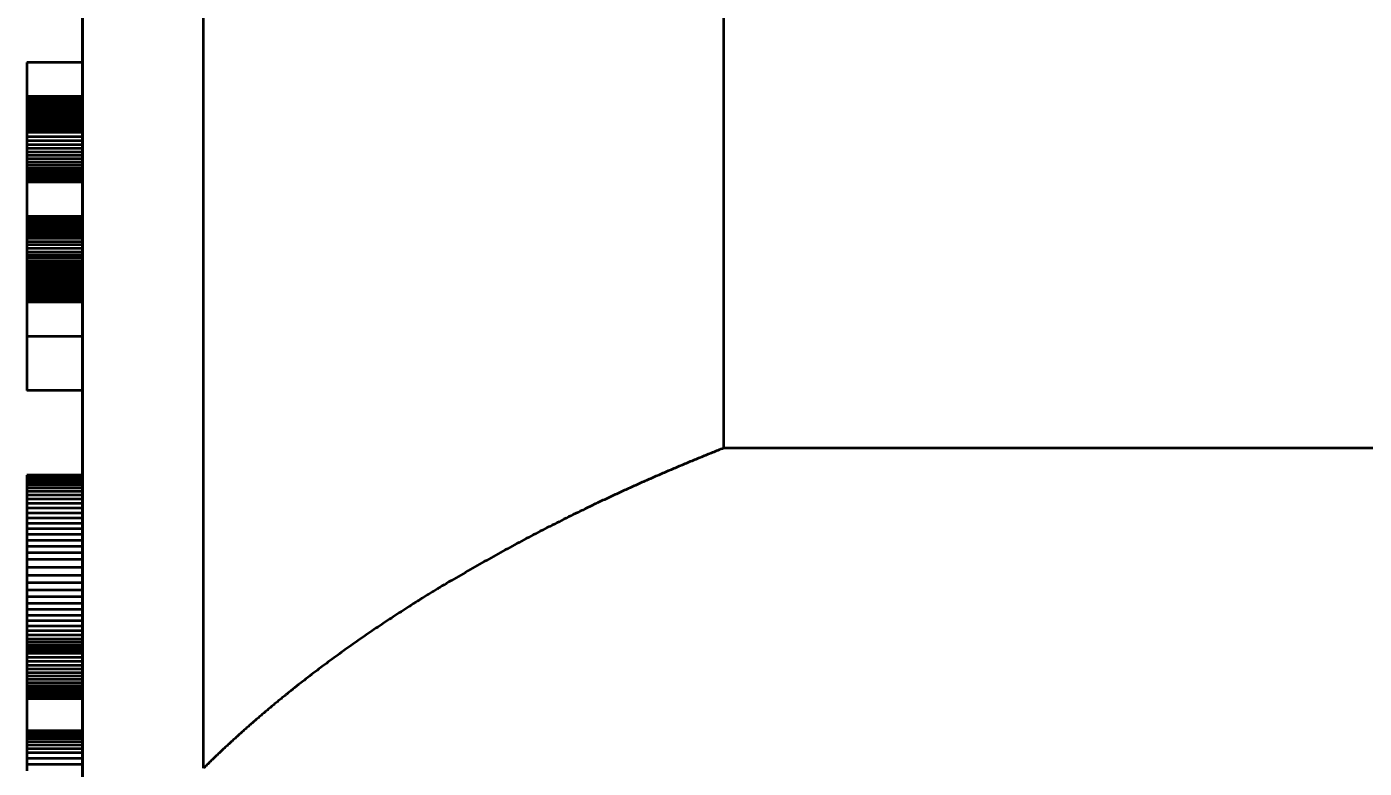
# Model space of a CAD drawing. Extents: x 23 to 472, y 3 to 294.
# Drawn here: x 45.241 to 48.834, y 213.413 to 215.405 of the extents above; entities that cross this region are included whole.
import ezdxf
from ezdxf.enums import TextEntityAlignment as Align

# ---------------------------------------------------------------- set-up
doc = ezdxf.new("R2010")
doc.units = 0
doc.layers.get('0').update_dxf_attribs({"lineweight": 13})
doc.styles.get("Standard").update_dxf_attribs({"font": 'isocp.shx'})
doc.dimstyles.get("Standard").update_dxf_attribs({"dimtxt": 2.5, "dimasz": 2.5, "dimexe": 1.25, "dimexo": 0.625, "dimtad": 1, "dimcen": 2.5, "dimadec": 0, "dimazin": 0, "dimtfac": 1, "dimtmove": 0, "dimatfit": 0, "dimfxl": 0, "dimarcsym": 0})

# ---------------------------------------------------------------- blocks, each defined once
blk = doc.blocks.new('*D')
at = {"color": 7, "lineweight": 13}
for p, q in [((369.2633, 239.5531), (395.349, 194.2124)), ((363.2339, 234.8367), (397.923, 198.6215))]:
    blk.add_line(p, q, dxfattribs=at)
at = {"color": 34, "lineweight": 13, "ltscale": 0.415699}
blk.add_line((121.0279, 197.0113), (121.0279, 180.3834), dxfattribs=at)
at = {"color": 34, "lineweight": 13, "ltscale": 0.421525}
blk.add_line((278.4006, 197.0113), (278.4006, 180.1503), dxfattribs=at)
at = {"color": 34, "lineweight": 13}
for p, q in [((45.7156, 194.0736), (45.7156, 169.4602)), ((353.9414, 194.0736), (353.9414, 169.4602)), ((45.7156, 182.3834), (121.0279, 182.3834)), ((278.4006, 182.1503), (353.9414, 182.1503)), ((45.7156, 171.4602), (353.9414, 171.4602))]:
    blk.add_line(p, q, dxfattribs=at)
at = {"color": 34, "lineweight": 13, "ltscale": 0.342256}
blk.add_line((45.7156, 194.0736), (45.7156, 180.3834), dxfattribs=at)
at = {"color": 34, "lineweight": 13, "ltscale": 0.348082}
blk.add_line((353.9414, 194.0736), (353.9414, 180.1503), dxfattribs=at)
at = {"color": 7, "lineweight": 13}
for points in [[(376.3151, 228.3342), (374.903, 229.7505), (375.4177, 227.8179)], [(374.0392, 224.3044), (372.3291, 225.3414), (373.2916, 223.5883)], [(396.2128, 199.6586), (397.923, 198.6215), (396.9605, 200.3747)], [(393.937, 195.6288), (395.349, 194.2124), (394.8343, 196.145)]]:
    blk.add_lwpolyline(points, dxfattribs=at)
at = {"color": 34, "lineweight": 13}
for points in [[(47.6474, 182.901), (45.7156, 182.3834), (47.6474, 181.8658)], [(119.0961, 181.8658), (121.0279, 182.3834), (119.0961, 182.901)], [(280.3324, 182.668), (278.4006, 182.1503), (280.3324, 181.6327)], [(352.0096, 181.6327), (353.9414, 182.1503), (352.0096, 182.668)], [(47.6474, 171.9778), (45.7156, 171.4602), (47.6474, 170.9425)], [(352.0096, 170.9425), (353.9414, 171.4602), (352.0096, 171.9778)]]:
    blk.add_lwpolyline(points, dxfattribs=at)
at = {"color": 7, "lineweight": 13}
for s, rotation, p, p2 in [('%%c', 299.913, (370.1301, 240.0518), (371.3768, 237.8848)), ('82', 299.913, (371.8755, 237.0181), (374.0621, 233.2175)), ('%%c', 313.7669, (363.9561, 235.5285), (365.6854, 233.7231)), ('74', 313.7669, (366.3771, 233.0009), (369.4101, 229.8344))]:
    blk.add_text(s, height=2.5, rotation=rotation, dxfattribs=at).set_placement(p, p2, align=Align.FIT)
at = {"color": 34, "lineweight": 13}
for s, height, p, p2 in [('/[6.3]', 3.5, (93.5334, 183.3834), (107.9059, 183.3834)), ('/[6.3]', 3.5, (326.3327, 183.1503), (340.7051, 183.1503)), ('155', 3.5, (74.21, 183.3834), (83.768, 183.3834)), ('155', 3.5, (307.0093, 183.1503), (316.5672, 183.1503)), ('%%p50', 2.45, (85.868, 183.9084), (92.5334, 183.9084)), ('%%p50', 2.45, (318.6672, 183.6753), (325.3327, 183.6753)), ('"L"', 3.5, (194.4405, 172.4602), (202.0312, 172.4602)), ('%%p50', 2.45, (204.1312, 172.9852), (210.7966, 172.9852))]:
    blk.add_text(s, height=height, dxfattribs=at).set_placement(p, p2, align=Align.FIT)
blk = doc.blocks.new('BLOCK4531')
at = {"color": 1, "lineweight": 35}
for p, q in [((-599.5017, 25.1), (-599.5017, 0)), ((-599.5017, 0), (-599.5017, 22.625)), ((-572.0517, 4.0228), (-596.0575, 4.0228))]:
    blk.add_line(p, q, dxfattribs=at)
at = {"color": 1, "lineweight": 35, "ltscale": 0.190277}
blk.add_line((-598.8517, 2.3026), (-598.8517, 9.9137), dxfattribs=at)
at = {"color": 1, "lineweight": 35, "ltscale": 0.119418}
blk.add_line((-596.0575, 8.7995), (-596.0575, 4.0228), dxfattribs=at)
at = {"color": 1, "lineweight": 35, "ltscale": 0.0075}
for p, q in [((-599.5017, 6.0953), (-599.8017, 6.0953)), ((-599.5017, 5.9121), (-599.8017, 5.9121)), ((-599.5017, 5.912), (-599.8017, 5.912)), ((-599.5017, 5.9114), (-599.8017, 5.9114)), ((-599.5017, 5.9105), (-599.8017, 5.9105)), ((-599.5017, 5.9093), (-599.8017, 5.9093)), ((-599.5017, 5.9077), (-599.8017, 5.9077)), ((-599.5017, 5.9057), (-599.8017, 5.9057)), ((-599.5017, 5.9034), (-599.8017, 5.9034)), ((-599.5017, 5.9007), (-599.8017, 5.9007)), ((-599.5017, 5.8976), (-599.8017, 5.8976)), ((-599.5017, 5.8942), (-599.8017, 5.8942)), ((-599.5017, 5.8904), (-599.8017, 5.8904)), ((-599.5017, 5.8859), (-599.8017, 5.8859)), ((-599.5017, 5.8809), (-599.8017, 5.8809)), ((-599.5017, 5.8752), (-599.8017, 5.8752)), ((-599.5017, 5.869), (-599.8017, 5.869)), ((-599.5017, 5.8622), (-599.8017, 5.8622)), ((-599.5017, 5.8549), (-599.8017, 5.8549)), ((-599.5017, 5.8469), (-599.8017, 5.8469)), ((-599.5017, 5.8384), (-599.8017, 5.8384)), ((-599.5017, 5.8293), (-599.8017, 5.8293)), ((-599.5017, 5.8197), (-599.8017, 5.8197)), ((-599.5017, 5.8098), (-599.8017, 5.8098)), ((-599.5017, 5.7995), (-599.8017, 5.7995)), ((-599.5017, 5.789), (-599.8017, 5.789)), ((-599.5017, 5.7781), (-599.8017, 5.7781)), ((-599.5017, 5.7669), (-599.8017, 5.7669)), ((-599.5017, 5.7553), (-599.8017, 5.7553)), ((-599.5017, 5.7435), (-599.8017, 5.7435)), ((-599.5017, 5.7313), (-599.8017, 5.7313)), ((-599.5017, 5.7187), (-599.8017, 5.7187)), ((-599.5017, 5.6962), (-599.8017, 5.6962)), ((-599.5017, 5.6745), (-599.8017, 5.6745)), ((-599.5017, 5.6535), (-599.8017, 5.6535)), ((-599.5017, 5.6333), (-599.8017, 5.6333)), ((-599.5017, 5.6139), (-599.8017, 5.6139)), ((-599.5017, 5.5952), (-599.8017, 5.5952)), ((-599.5017, 5.5774), (-599.8017, 5.5774)), ((-599.5017, 5.5603), (-599.8017, 5.5603)), ((-599.5017, 5.544), (-599.8017, 5.544)), ((-599.5017, 5.5284), (-599.8017, 5.5284)), ((-599.5017, 5.5141), (-599.8017, 5.5141)), ((-599.5017, 5.5012), (-599.8017, 5.5012)), ((-599.5017, 5.4898), (-599.8017, 5.4898)), ((-599.5017, 5.48), (-599.8017, 5.48)), ((-599.5017, 5.4716), (-599.8017, 5.4716)), ((-599.5017, 5.4648), (-599.8017, 5.4648)), ((-599.5017, 5.4595), (-599.8017, 5.4595)), ((-599.5017, 5.4557), (-599.8017, 5.4557)), ((-599.5017, 5.4535), (-599.8017, 5.4535)), ((-599.5017, 5.4527), (-599.8017, 5.4527)), ((-599.5017, 5.2686), (-599.8017, 5.2686)), ((-599.5017, 5.2681), (-599.8017, 5.2681)), ((-599.5017, 5.2668), (-599.8017, 5.2668)), ((-599.5017, 5.2645), (-599.8017, 5.2645)), ((-599.5017, 5.2614), (-599.8017, 5.2614)), ((-599.5017, 5.2573), (-599.8017, 5.2573)), ((-599.5017, 5.2523), (-599.8017, 5.2523)), ((-599.5017, 5.2465), (-599.8017, 5.2465)), ((-599.5017, 5.2397), (-599.8017, 5.2397)), ((-599.5017, 5.2321), (-599.8017, 5.2321)), ((-599.5017, 5.2235), (-599.8017, 5.2235)), ((-599.5017, 5.214), (-599.8017, 5.214)), ((-599.5017, 5.2032), (-599.8017, 5.2032)), ((-599.5017, 5.1914), (-599.8017, 5.1914)), ((-599.5017, 5.1783), (-599.8017, 5.1783)), ((-599.5017, 5.1642), (-599.8017, 5.1642)), ((-599.5017, 5.1489), (-599.8017, 5.1489)), ((-599.5017, 5.1324), (-599.8017, 5.1324)), ((-599.5017, 5.1148), (-599.8017, 5.1148)), ((-599.5017, 5.0961), (-599.8017, 5.0961)), ((-599.5017, 5.0762), (-599.8017, 5.0762)), ((-599.5017, 5.0608), (-599.8017, 5.0608)), ((-599.5017, 5.0456), (-599.8017, 5.0456)), ((-599.5017, 5.0306), (-599.8017, 5.0306)), ((-599.5017, 5.0159), (-599.8017, 5.0159)), ((-599.5017, 5.0014), (-599.8017, 5.0014)), ((-599.5017, 4.9871), (-599.8017, 4.9871)), ((-599.5017, 4.9731), (-599.8017, 4.9731)), ((-599.5017, 4.9593), (-599.8017, 4.9593)), ((-599.5017, 4.9458), (-599.8017, 4.9458)), ((-599.5017, 4.9324), (-599.8017, 4.9324)), ((-599.5017, 4.9196), (-599.8017, 4.9196)), ((-599.5017, 4.9075), (-599.8017, 4.9075)), ((-599.5017, 4.8961), (-599.8017, 4.8961)), ((-599.5017, 4.8855), (-599.8017, 4.8855)), ((-599.5017, 4.8755), (-599.8017, 4.8755)), ((-599.5017, 4.8663), (-599.8017, 4.8663)), ((-599.5017, 4.8578), (-599.8017, 4.8578)), ((-599.5017, 4.8501), (-599.8017, 4.8501)), ((-599.5017, 4.8431), (-599.8017, 4.8431)), ((-599.5017, 4.8368), (-599.8017, 4.8368)), ((-599.5017, 4.8311), (-599.8017, 4.8311)), ((-599.5017, 4.8261), (-599.8017, 4.8261)), ((-599.5017, 4.8216), (-599.8017, 4.8216)), ((-599.5017, 4.8178), (-599.8017, 4.8178)), ((-599.5017, 4.8145), (-599.8017, 4.8145)), ((-599.5017, 4.8118), (-599.8017, 4.8118)), ((-599.5017, 4.8098), (-599.8017, 4.8098)), ((-599.5017, 4.8083), (-599.8017, 4.8083)), ((-599.5017, 4.8074), (-599.8017, 4.8074)), ((-599.5017, 4.8071), (-599.8017, 4.8071)), ((-599.5017, 4.6229), (-599.8017, 4.6229)), ((-599.5017, 4.3323), (-599.8017, 4.3323)), ((-599.5017, 3.8773), (-599.8017, 3.8773)), ((-599.5017, 3.8705), (-599.8017, 3.8705)), ((-599.5017, 3.8618), (-599.8017, 3.8618)), ((-599.5017, 3.8512), (-599.8017, 3.8512)), ((-599.5017, 3.8388), (-599.8017, 3.8388)), ((-599.5017, 3.8245), (-599.8017, 3.8245)), ((-599.5017, 3.8084), (-599.8017, 3.8084)), ((-599.5017, 3.7904), (-599.8017, 3.7904)), ((-599.5017, 3.7706), (-599.8017, 3.7706)), ((-599.5017, 3.7489), (-599.8017, 3.7489)), ((-599.5017, 3.7254), (-599.8017, 3.7254)), ((-599.5017, 3.7004), (-599.8017, 3.7004)), ((-599.5017, 3.6742), (-599.8017, 3.6742)), ((-599.5017, 3.647), (-599.8017, 3.647)), ((-599.5017, 3.6186), (-599.8017, 3.6186)), ((-599.5017, 3.5892), (-599.8017, 3.5892)), ((-599.5017, 3.5586), (-599.8017, 3.5586)), ((-599.5017, 3.5269), (-599.8017, 3.5269)), ((-599.5017, 3.494), (-599.8017, 3.494)), ((-599.5017, 3.4601), (-599.8017, 3.4601)), ((-599.5017, 3.4251), (-599.8017, 3.4251)), ((-599.5017, 3.3813), (-599.8017, 3.3813)), ((-599.5017, 3.3394), (-599.8017, 3.3394)), ((-599.5017, 3.2991), (-599.8017, 3.2991)), ((-599.5017, 3.2606), (-599.8017, 3.2606)), ((-599.5017, 3.2239), (-599.8017, 3.2239)), ((-599.5017, 3.1889), (-599.8017, 3.1889)), ((-599.5017, 3.1557), (-599.8017, 3.1557)), ((-599.5017, 3.1242), (-599.8017, 3.1242)), ((-599.5017, 3.0944), (-599.8017, 3.0944)), ((-599.5017, 3.0664), (-599.8017, 3.0664)), ((-599.5017, 3.0407), (-599.8017, 3.0407)), ((-599.5017, 3.0176), (-599.8017, 3.0176)), ((-599.5017, 2.9973), (-599.8017, 2.9973)), ((-599.5017, 2.9797), (-599.8017, 2.9797)), ((-599.5017, 2.9648), (-599.8017, 2.9648)), ((-599.5017, 2.9526), (-599.8017, 2.9526)), ((-599.5017, 2.9431), (-599.8017, 2.9431)), ((-599.5017, 2.9363), (-599.8017, 2.9363)), ((-599.5017, 2.9322), (-599.8017, 2.9322)), ((-599.5017, 2.9309), (-599.8017, 2.9309)), ((-599.5017, 2.9192), (-599.8017, 2.9192)), ((-599.5017, 2.8972), (-599.8017, 2.8972)), ((-599.5017, 2.876), (-599.8017, 2.876)), ((-599.5017, 2.8553), (-599.8017, 2.8553)), ((-599.5017, 2.8353), (-599.8017, 2.8353)), ((-599.5017, 2.816), (-599.8017, 2.816)), ((-599.5017, 2.7973), (-599.8017, 2.7973)), ((-599.5017, 2.7792), (-599.8017, 2.7792)), ((-599.5017, 2.7618), (-599.8017, 2.7618)), ((-599.5017, 2.7456), (-599.8017, 2.7456)), ((-599.5017, 2.7311), (-599.8017, 2.7311)), ((-599.5017, 2.7183), (-599.8017, 2.7183)), ((-599.5017, 2.7072), (-599.8017, 2.7072)), ((-599.5017, 2.6978), (-599.8017, 2.6978)), ((-599.5017, 2.6901), (-599.8017, 2.6901)), ((-599.5017, 2.6841), (-599.8017, 2.6841)), ((-599.5017, 2.6798), (-599.8017, 2.6798)), ((-599.5017, 2.6773), (-599.8017, 2.6773)), ((-599.5017, 2.6764), (-599.8017, 2.6764)), ((-599.5017, 2.5036), (-599.8017, 2.5036)), ((-599.5017, 2.5024), (-599.8017, 2.5024)), ((-599.5017, 2.4988), (-599.8017, 2.4988)), ((-599.5017, 2.4929), (-599.8017, 2.4929)), ((-599.5017, 2.4846), (-599.8017, 2.4846)), ((-599.5017, 2.4739), (-599.8017, 2.4739)), ((-599.5017, 2.4609), (-599.8017, 2.4609)), ((-599.5017, 2.4454), (-599.8017, 2.4454)), ((-599.5017, 2.4276), (-599.8017, 2.4276)), ((-599.5017, 2.4075), (-599.8017, 2.4075)), ((-599.5017, 2.3849), (-599.8017, 2.3849)), ((-599.5017, 2.355), (-599.8017, 2.355)), ((-599.5017, 2.323), (-599.8017, 2.323))]:
    blk.add_line(p, q, dxfattribs=at)
at = {"color": 1, "lineweight": 35, "ltscale": 0.004579}
blk.add_line((-599.8017, 6.0953), (-599.8017, 5.9121), dxfattribs=at)
at = {"color": 1, "lineweight": 35, "ltscale": 3.13e-05}
blk.add_line((-599.8017, 5.9105), (-599.8017, 5.9093), dxfattribs=at)
at = {"color": 1, "lineweight": 35, "ltscale": 4.005e-05}
blk.add_line((-599.8017, 5.9093), (-599.8017, 5.9077), dxfattribs=at)
at = {"color": 1, "lineweight": 35, "ltscale": 4.92e-05}
blk.add_line((-599.8017, 5.9077), (-599.8017, 5.9057), dxfattribs=at)
at = {"color": 1, "lineweight": 35, "ltscale": 5.8375e-05}
blk.add_line((-599.8017, 5.9057), (-599.8017, 5.9034), dxfattribs=at)
at = {"color": 1, "lineweight": 35, "ltscale": 6.7125e-05}
blk.add_line((-599.8017, 5.9034), (-599.8017, 5.9007), dxfattribs=at)
at = {"color": 1, "lineweight": 35, "ltscale": 7.5925e-05}
blk.add_line((-599.8017, 5.9007), (-599.8017, 5.8976), dxfattribs=at)
at = {"color": 1, "lineweight": 35, "ltscale": 8.5075e-05}
blk.add_line((-599.8017, 5.8976), (-599.8017, 5.8942), dxfattribs=at)
at = {"color": 1, "lineweight": 35, "ltscale": 9.6875e-05}
blk.add_line((-599.8017, 5.8942), (-599.8017, 5.8904), dxfattribs=at)
at = {"color": 1, "lineweight": 35, "ltscale": 0.0001114}
blk.add_line((-599.8017, 5.8904), (-599.8017, 5.8859), dxfattribs=at)
at = {"color": 1, "lineweight": 35, "ltscale": 0.000126275}
for p, q in [((-599.8017, 5.8859), (-599.8017, 5.8809)), ((-599.8017, 4.8311), (-599.8017, 4.8261))]:
    blk.add_line(p, q, dxfattribs=at)
at = {"color": 1, "lineweight": 35, "ltscale": 0.000140375}
blk.add_line((-599.8017, 5.8809), (-599.8017, 5.8752), dxfattribs=at)
at = {"color": 1, "lineweight": 35, "ltscale": 0.00015525}
blk.add_line((-599.8017, 5.8752), (-599.8017, 5.869), dxfattribs=at)
at = {"color": 1, "lineweight": 35, "ltscale": 0.00016975}
blk.add_line((-599.8017, 5.869), (-599.8017, 5.8622), dxfattribs=at)
at = {"color": 1, "lineweight": 35, "ltscale": 0.00018425}
blk.add_line((-599.8017, 5.8622), (-599.8017, 5.8549), dxfattribs=at)
at = {"color": 1, "lineweight": 35, "ltscale": 0.00019875}
blk.add_line((-599.8017, 5.8549), (-599.8017, 5.8469), dxfattribs=at)
at = {"color": 1, "lineweight": 35, "ltscale": 0.000213625}
blk.add_line((-599.8017, 5.8469), (-599.8017, 5.8384), dxfattribs=at)
at = {"color": 1, "lineweight": 35, "ltscale": 0.000228125}
blk.add_line((-599.8017, 5.8384), (-599.8017, 5.8293), dxfattribs=at)
at = {"color": 1, "lineweight": 35, "ltscale": 0.000239175}
for p, q in [((-599.8017, 5.8293), (-599.8017, 5.8197)), ((-599.8017, 5.2235), (-599.8017, 5.214))]:
    blk.add_line(p, q, dxfattribs=at)
at = {"color": 1, "lineweight": 35, "ltscale": 0.000247575}
blk.add_line((-599.8017, 5.8197), (-599.8017, 5.8098), dxfattribs=at)
at = {"color": 1, "lineweight": 35, "ltscale": 0.000255975}
blk.add_line((-599.8017, 5.8098), (-599.8017, 5.7995), dxfattribs=at)
at = {"color": 1, "lineweight": 35, "ltscale": 0.000263975}
blk.add_line((-599.8017, 5.7995), (-599.8017, 5.789), dxfattribs=at)
at = {"color": 1, "lineweight": 35, "ltscale": 0.000271975}
blk.add_line((-599.8017, 5.789), (-599.8017, 5.7781), dxfattribs=at)
at = {"color": 1, "lineweight": 35, "ltscale": 0.000280375}
blk.add_line((-599.8017, 5.7781), (-599.8017, 5.7669), dxfattribs=at)
at = {"color": 1, "lineweight": 35, "ltscale": 0.000288775}
blk.add_line((-599.8017, 5.7669), (-599.8017, 5.7553), dxfattribs=at)
at = {"color": 1, "lineweight": 35, "ltscale": 0.0002964}
blk.add_line((-599.8017, 5.7553), (-599.8017, 5.7435), dxfattribs=at)
at = {"color": 1, "lineweight": 35, "ltscale": 0.000305175}
blk.add_line((-599.8017, 5.7435), (-599.8017, 5.7313), dxfattribs=at)
at = {"color": 1, "lineweight": 35, "ltscale": 0.0003132}
blk.add_line((-599.8017, 5.7313), (-599.8017, 5.7187), dxfattribs=at)
at = {"color": 1, "lineweight": 35, "ltscale": 0.00056305}
blk.add_line((-599.8017, 5.7187), (-599.8017, 5.6962), dxfattribs=at)
at = {"color": 1, "lineweight": 35, "ltscale": 0.000543975}
blk.add_line((-599.8017, 5.6962), (-599.8017, 5.6745), dxfattribs=at)
at = {"color": 1, "lineweight": 35, "ltscale": 0.00052415}
blk.add_line((-599.8017, 5.6745), (-599.8017, 5.6535), dxfattribs=at)
at = {"color": 1, "lineweight": 35, "ltscale": 0.00050505}
blk.add_line((-599.8017, 5.6535), (-599.8017, 5.6333), dxfattribs=at)
at = {"color": 1, "lineweight": 35, "ltscale": 0.000485625}
blk.add_line((-599.8017, 5.6333), (-599.8017, 5.6139), dxfattribs=at)
at = {"color": 1, "lineweight": 35, "ltscale": 0.00046615}
blk.add_line((-599.8017, 5.6139), (-599.8017, 5.5952), dxfattribs=at)
at = {"color": 1, "lineweight": 35, "ltscale": 0.000446325}
blk.add_line((-599.8017, 5.5952), (-599.8017, 5.5774), dxfattribs=at)
at = {"color": 1, "lineweight": 35, "ltscale": 0.000427225}
blk.add_line((-599.8017, 5.5774), (-599.8017, 5.5603), dxfattribs=at)
at = {"color": 1, "lineweight": 35, "ltscale": 0.0004078}
blk.add_line((-599.8017, 5.5603), (-599.8017, 5.544), dxfattribs=at)
at = {"color": 1, "lineweight": 35, "ltscale": 0.00038835}
blk.add_line((-599.8017, 5.544), (-599.8017, 5.5284), dxfattribs=at)
at = {"color": 1, "lineweight": 35, "ltscale": 0.000359725}
blk.add_line((-599.8017, 5.5284), (-599.8017, 5.5141), dxfattribs=at)
at = {"color": 1, "lineweight": 35, "ltscale": 0.000321575}
blk.add_line((-599.8017, 5.5141), (-599.8017, 5.5012), dxfattribs=at)
at = {"color": 1, "lineweight": 35, "ltscale": 0.0002842}
blk.add_line((-599.8017, 5.5012), (-599.8017, 5.4898), dxfattribs=at)
at = {"color": 1, "lineweight": 35, "ltscale": 0.000246025}
blk.add_line((-599.8017, 5.4898), (-599.8017, 5.48), dxfattribs=at)
at = {"color": 1, "lineweight": 35, "ltscale": 0.0002083}
blk.add_line((-599.8017, 5.48), (-599.8017, 5.4716), dxfattribs=at)
at = {"color": 1, "lineweight": 35, "ltscale": 0.000170125}
blk.add_line((-599.8017, 5.4716), (-599.8017, 5.4648), dxfattribs=at)
at = {"color": 1, "lineweight": 35, "ltscale": 0.000132375}
blk.add_line((-599.8017, 5.4648), (-599.8017, 5.4595), dxfattribs=at)
at = {"color": 1, "lineweight": 35, "ltscale": 9.4975e-05}
blk.add_line((-599.8017, 5.4595), (-599.8017, 5.4557), dxfattribs=at)
at = {"color": 1, "lineweight": 35, "ltscale": 5.6475e-05}
blk.add_line((-599.8017, 5.4557), (-599.8017, 5.4535), dxfattribs=at)
at = {"color": 1, "lineweight": 35, "ltscale": 0.004604}
for p, q in [((-599.8017, 5.4527), (-599.8017, 5.2686)), ((-599.8017, 4.8071), (-599.8017, 4.6229))]:
    blk.add_line(p, q, dxfattribs=at)
at = {"color": 1, "lineweight": 35, "ltscale": 3.3575e-05}
blk.add_line((-599.8017, 5.2681), (-599.8017, 5.2668), dxfattribs=at)
at = {"color": 1, "lineweight": 35, "ltscale": 5.645e-05}
blk.add_line((-599.8017, 5.2668), (-599.8017, 5.2645), dxfattribs=at)
at = {"color": 1, "lineweight": 35, "ltscale": 7.8575e-05}
blk.add_line((-599.8017, 5.2645), (-599.8017, 5.2614), dxfattribs=at)
at = {"color": 1, "lineweight": 35, "ltscale": 0.000101475}
blk.add_line((-599.8017, 5.2614), (-599.8017, 5.2573), dxfattribs=at)
at = {"color": 1, "lineweight": 35, "ltscale": 0.0001236}
blk.add_line((-599.8017, 5.2573), (-599.8017, 5.2523), dxfattribs=at)
at = {"color": 1, "lineweight": 35, "ltscale": 0.000146475}
blk.add_line((-599.8017, 5.2523), (-599.8017, 5.2465), dxfattribs=at)
at = {"color": 1, "lineweight": 35, "ltscale": 0.000168625}
blk.add_line((-599.8017, 5.2465), (-599.8017, 5.2397), dxfattribs=at)
at = {"color": 1, "lineweight": 35, "ltscale": 0.0001915}
blk.add_line((-599.8017, 5.2397), (-599.8017, 5.2321), dxfattribs=at)
at = {"color": 1, "lineweight": 35, "ltscale": 0.000214}
blk.add_line((-599.8017, 5.2321), (-599.8017, 5.2235), dxfattribs=at)
at = {"color": 1, "lineweight": 35, "ltscale": 0.000268175}
blk.add_line((-599.8017, 5.214), (-599.8017, 5.2032), dxfattribs=at)
at = {"color": 1, "lineweight": 35, "ltscale": 0.000296775}
blk.add_line((-599.8017, 5.2032), (-599.8017, 5.1914), dxfattribs=at)
at = {"color": 1, "lineweight": 35, "ltscale": 0.0003254}
blk.add_line((-599.8017, 5.1914), (-599.8017, 5.1783), dxfattribs=at)
at = {"color": 1, "lineweight": 35, "ltscale": 0.000354}
blk.add_line((-599.8017, 5.1783), (-599.8017, 5.1642), dxfattribs=at)
at = {"color": 1, "lineweight": 35, "ltscale": 0.000382625}
blk.add_line((-599.8017, 5.1642), (-599.8017, 5.1489), dxfattribs=at)
at = {"color": 1, "lineweight": 35, "ltscale": 0.000411225}
blk.add_line((-599.8017, 5.1489), (-599.8017, 5.1324), dxfattribs=at)
at = {"color": 1, "lineweight": 35, "ltscale": 0.000440225}
blk.add_line((-599.8017, 5.1324), (-599.8017, 5.1148), dxfattribs=at)
at = {"color": 1, "lineweight": 35, "ltscale": 0.000468425}
blk.add_line((-599.8017, 5.1148), (-599.8017, 5.0961), dxfattribs=at)
at = {"color": 1, "lineweight": 35, "ltscale": 0.00049745}
blk.add_line((-599.8017, 5.0961), (-599.8017, 5.0762), dxfattribs=at)
at = {"color": 1, "lineweight": 35, "ltscale": 0.00038565}
for p, q in [((-599.8017, 5.0762), (-599.8017, 5.0608)), ((-599.8017, 2.4609), (-599.8017, 2.4454))]:
    blk.add_line(p, q, dxfattribs=at)
at = {"color": 1, "lineweight": 35, "ltscale": 0.00037995}
blk.add_line((-599.8017, 5.0608), (-599.8017, 5.0456), dxfattribs=at)
at = {"color": 1, "lineweight": 35, "ltscale": 0.000374225}
blk.add_line((-599.8017, 5.0456), (-599.8017, 5.0306), dxfattribs=at)
at = {"color": 1, "lineweight": 35, "ltscale": 0.000368125}
blk.add_line((-599.8017, 5.0306), (-599.8017, 5.0159), dxfattribs=at)
at = {"color": 1, "lineweight": 35, "ltscale": 0.0003624}
blk.add_line((-599.8017, 5.0159), (-599.8017, 5.0014), dxfattribs=at)
at = {"color": 1, "lineweight": 35, "ltscale": 0.000356675}
blk.add_line((-599.8017, 5.0014), (-599.8017, 4.9871), dxfattribs=at)
at = {"color": 1, "lineweight": 35, "ltscale": 0.00035055}
blk.add_line((-599.8017, 4.9871), (-599.8017, 4.9731), dxfattribs=at)
at = {"color": 1, "lineweight": 35, "ltscale": 0.000344475}
blk.add_line((-599.8017, 4.9731), (-599.8017, 4.9593), dxfattribs=at)
at = {"color": 1, "lineweight": 35, "ltscale": 0.00033875}
blk.add_line((-599.8017, 4.9593), (-599.8017, 4.9458), dxfattribs=at)
at = {"color": 1, "lineweight": 35, "ltscale": 0.000333025}
blk.add_line((-599.8017, 4.9458), (-599.8017, 4.9324), dxfattribs=at)
at = {"color": 1, "lineweight": 35, "ltscale": 0.000320825}
blk.add_line((-599.8017, 4.9324), (-599.8017, 4.9196), dxfattribs=at)
at = {"color": 1, "lineweight": 35, "ltscale": 0.000302875}
blk.add_line((-599.8017, 4.9196), (-599.8017, 4.9075), dxfattribs=at)
at = {"color": 1, "lineweight": 35, "ltscale": 0.000284575}
blk.add_line((-599.8017, 4.9075), (-599.8017, 4.8961), dxfattribs=at)
at = {"color": 1, "lineweight": 35, "ltscale": 0.000266275}
blk.add_line((-599.8017, 4.8961), (-599.8017, 4.8855), dxfattribs=at)
at = {"color": 1, "lineweight": 35, "ltscale": 0.000248325}
blk.add_line((-599.8017, 4.8855), (-599.8017, 4.8755), dxfattribs=at)
at = {"color": 1, "lineweight": 35, "ltscale": 0.000230025}
blk.add_line((-599.8017, 4.8755), (-599.8017, 4.8663), dxfattribs=at)
at = {"color": 1, "lineweight": 35, "ltscale": 0.0002121}
blk.add_line((-599.8017, 4.8663), (-599.8017, 4.8578), dxfattribs=at)
at = {"color": 1, "lineweight": 35, "ltscale": 0.0001938}
blk.add_line((-599.8017, 4.8578), (-599.8017, 4.8501), dxfattribs=at)
at = {"color": 1, "lineweight": 35, "ltscale": 0.000175475}
blk.add_line((-599.8017, 4.8501), (-599.8017, 4.8431), dxfattribs=at)
at = {"color": 1, "lineweight": 35, "ltscale": 0.000157525}
blk.add_line((-599.8017, 4.8431), (-599.8017, 4.8368), dxfattribs=at)
at = {"color": 1, "lineweight": 35, "ltscale": 0.000140775}
blk.add_line((-599.8017, 4.8368), (-599.8017, 4.8311), dxfattribs=at)
at = {"color": 1, "lineweight": 35, "ltscale": 0.000111375}
blk.add_line((-599.8017, 4.8261), (-599.8017, 4.8216), dxfattribs=at)
at = {"color": 1, "lineweight": 35, "ltscale": 9.6125e-05}
blk.add_line((-599.8017, 4.8216), (-599.8017, 4.8178), dxfattribs=at)
at = {"color": 1, "lineweight": 35, "ltscale": 8.165e-05}
blk.add_line((-599.8017, 4.8178), (-599.8017, 4.8145), dxfattribs=at)
at = {"color": 1, "lineweight": 35, "ltscale": 6.675e-05}
blk.add_line((-599.8017, 4.8145), (-599.8017, 4.8118), dxfattribs=at)
at = {"color": 1, "lineweight": 35, "ltscale": 5.1875e-05}
blk.add_line((-599.8017, 4.8118), (-599.8017, 4.8098), dxfattribs=at)
at = {"color": 1, "lineweight": 35, "ltscale": 3.74e-05}
blk.add_line((-599.8017, 4.8098), (-599.8017, 4.8083), dxfattribs=at)
at = {"color": 1, "lineweight": 35, "ltscale": 0.007266}
blk.add_line((-599.8017, 4.6229), (-599.8017, 4.3323), dxfattribs=at)
at = {"color": 1, "lineweight": 35, "ltscale": 0.000171275}
blk.add_line((-599.8017, 3.8773), (-599.8017, 3.8705), dxfattribs=at)
at = {"color": 1, "lineweight": 35, "ltscale": 0.000217825}
blk.add_line((-599.8017, 3.8705), (-599.8017, 3.8618), dxfattribs=at)
at = {"color": 1, "lineweight": 35, "ltscale": 0.00026435}
blk.add_line((-599.8017, 3.8618), (-599.8017, 3.8512), dxfattribs=at)
at = {"color": 1, "lineweight": 35, "ltscale": 0.000310125}
blk.add_line((-599.8017, 3.8512), (-599.8017, 3.8388), dxfattribs=at)
at = {"color": 1, "lineweight": 35, "ltscale": 0.000357075}
blk.add_line((-599.8017, 3.8388), (-599.8017, 3.8245), dxfattribs=at)
at = {"color": 1, "lineweight": 35, "ltscale": 0.000402825}
blk.add_line((-599.8017, 3.8245), (-599.8017, 3.8084), dxfattribs=at)
at = {"color": 1, "lineweight": 35, "ltscale": 0.000449375}
blk.add_line((-599.8017, 3.8084), (-599.8017, 3.7904), dxfattribs=at)
at = {"color": 1, "lineweight": 35, "ltscale": 0.000495525}
blk.add_line((-599.8017, 3.7904), (-599.8017, 3.7706), dxfattribs=at)
at = {"color": 1, "lineweight": 35, "ltscale": 0.000542075}
blk.add_line((-599.8017, 3.7706), (-599.8017, 3.7489), dxfattribs=at)
at = {"color": 1, "lineweight": 35, "ltscale": 0.000588225}
blk.add_line((-599.8017, 3.7489), (-599.8017, 3.7254), dxfattribs=at)
at = {"color": 1, "lineweight": 35, "ltscale": 0.000625225}
blk.add_line((-599.8017, 3.7254), (-599.8017, 3.7004), dxfattribs=at)
at = {"color": 1, "lineweight": 35, "ltscale": 0.000653075}
blk.add_line((-599.8017, 3.7004), (-599.8017, 3.6742), dxfattribs=at)
at = {"color": 1, "lineweight": 35, "ltscale": 0.000680925}
blk.add_line((-599.8017, 3.6742), (-599.8017, 3.647), dxfattribs=at)
at = {"color": 1, "lineweight": 35, "ltscale": 0.00070915}
blk.add_line((-599.8017, 3.647), (-599.8017, 3.6186), dxfattribs=at)
at = {"color": 1, "lineweight": 35, "ltscale": 0.000736625}
blk.add_line((-599.8017, 3.6186), (-599.8017, 3.5892), dxfattribs=at)
at = {"color": 1, "lineweight": 35, "ltscale": 0.000764825}
blk.add_line((-599.8017, 3.5892), (-599.8017, 3.5586), dxfattribs=at)
at = {"color": 1, "lineweight": 35, "ltscale": 0.0007927}
blk.add_line((-599.8017, 3.5586), (-599.8017, 3.5269), dxfattribs=at)
at = {"color": 1, "lineweight": 35, "ltscale": 0.00082055}
blk.add_line((-599.8017, 3.5269), (-599.8017, 3.494), dxfattribs=at)
at = {"color": 1, "lineweight": 35, "ltscale": 0.000848375}
blk.add_line((-599.8017, 3.494), (-599.8017, 3.4601), dxfattribs=at)
at = {"color": 1, "lineweight": 35, "ltscale": 0.00087625}
blk.add_line((-599.8017, 3.4601), (-599.8017, 3.4251), dxfattribs=at)
at = {"color": 1, "lineweight": 35, "ltscale": 0.001093}
blk.add_line((-599.8017, 3.4251), (-599.8017, 3.3813), dxfattribs=at)
at = {"color": 1, "lineweight": 35, "ltscale": 0.001049}
blk.add_line((-599.8017, 3.3813), (-599.8017, 3.3394), dxfattribs=at)
at = {"color": 1, "lineweight": 35, "ltscale": 0.001006}
blk.add_line((-599.8017, 3.3394), (-599.8017, 3.2991), dxfattribs=at)
at = {"color": 1, "lineweight": 35, "ltscale": 0.00096245}
blk.add_line((-599.8017, 3.2991), (-599.8017, 3.2606), dxfattribs=at)
at = {"color": 1, "lineweight": 35, "ltscale": 0.0009182}
blk.add_line((-599.8017, 3.2606), (-599.8017, 3.2239), dxfattribs=at)
at = {"color": 1, "lineweight": 35, "ltscale": 0.0008747}
blk.add_line((-599.8017, 3.2239), (-599.8017, 3.1889), dxfattribs=at)
at = {"color": 1, "lineweight": 35, "ltscale": 0.000831225}
blk.add_line((-599.8017, 3.1889), (-599.8017, 3.1557), dxfattribs=at)
at = {"color": 1, "lineweight": 35, "ltscale": 0.000786975}
blk.add_line((-599.8017, 3.1557), (-599.8017, 3.1242), dxfattribs=at)
at = {"color": 1, "lineweight": 35, "ltscale": 0.000743475}
blk.add_line((-599.8017, 3.1242), (-599.8017, 3.0944), dxfattribs=at)
at = {"color": 1, "lineweight": 35, "ltscale": 0.0007}
blk.add_line((-599.8017, 3.0944), (-599.8017, 3.0664), dxfattribs=at)
at = {"color": 1, "lineweight": 35, "ltscale": 0.000643925}
blk.add_line((-599.8017, 3.0664), (-599.8017, 3.0407), dxfattribs=at)
at = {"color": 1, "lineweight": 35, "ltscale": 0.000576025}
blk.add_line((-599.8017, 3.0407), (-599.8017, 3.0176), dxfattribs=at)
at = {"color": 1, "lineweight": 35, "ltscale": 0.0005085}
blk.add_line((-599.8017, 3.0176), (-599.8017, 2.9973), dxfattribs=at)
at = {"color": 1, "lineweight": 35, "ltscale": 0.0004406}
blk.add_line((-599.8017, 2.9973), (-599.8017, 2.9797), dxfattribs=at)
at = {"color": 1, "lineweight": 35, "ltscale": 0.000372675}
blk.add_line((-599.8017, 2.9797), (-599.8017, 2.9648), dxfattribs=at)
at = {"color": 1, "lineweight": 35, "ltscale": 0.0003052}
blk.add_line((-599.8017, 2.9648), (-599.8017, 2.9526), dxfattribs=at)
at = {"color": 1, "lineweight": 35, "ltscale": 0.00023725}
blk.add_line((-599.8017, 2.9526), (-599.8017, 2.9431), dxfattribs=at)
at = {"color": 1, "lineweight": 35, "ltscale": 0.000169375}
blk.add_line((-599.8017, 2.9431), (-599.8017, 2.9363), dxfattribs=at)
at = {"color": 1, "lineweight": 35, "ltscale": 0.00010185}
blk.add_line((-599.8017, 2.9363), (-599.8017, 2.9322), dxfattribs=at)
at = {"color": 1, "lineweight": 35, "ltscale": 3.3975e-05}
blk.add_line((-599.8017, 2.9322), (-599.8017, 2.9309), dxfattribs=at)
at = {"color": 1, "lineweight": 35, "ltscale": 0.000292282}
blk.add_line((-599.8017, 2.9308), (-599.8017, 2.9192), dxfattribs=at)
at = {"color": 1, "lineweight": 35, "ltscale": 0.0005478}
blk.add_line((-599.8017, 2.9192), (-599.8017, 2.8972), dxfattribs=at)
at = {"color": 1, "lineweight": 35, "ltscale": 0.00053215}
blk.add_line((-599.8017, 2.8972), (-599.8017, 2.876), dxfattribs=at)
at = {"color": 1, "lineweight": 35, "ltscale": 0.00051575}
blk.add_line((-599.8017, 2.876), (-599.8017, 2.8553), dxfattribs=at)
at = {"color": 1, "lineweight": 35, "ltscale": 0.000499725}
blk.add_line((-599.8017, 2.8553), (-599.8017, 2.8353), dxfattribs=at)
at = {"color": 1, "lineweight": 35, "ltscale": 0.0004837}
blk.add_line((-599.8017, 2.8353), (-599.8017, 2.816), dxfattribs=at)
at = {"color": 1, "lineweight": 35, "ltscale": 0.0004673}
blk.add_line((-599.8017, 2.816), (-599.8017, 2.7973), dxfattribs=at)
at = {"color": 1, "lineweight": 35, "ltscale": 0.000451275}
blk.add_line((-599.8017, 2.7973), (-599.8017, 2.7792), dxfattribs=at)
at = {"color": 1, "lineweight": 35, "ltscale": 0.00043525}
blk.add_line((-599.8017, 2.7792), (-599.8017, 2.7618), dxfattribs=at)
at = {"color": 1, "lineweight": 35, "ltscale": 0.000405875}
blk.add_line((-599.8017, 2.7618), (-599.8017, 2.7456), dxfattribs=at)
at = {"color": 1, "lineweight": 35, "ltscale": 0.000363175}
blk.add_line((-599.8017, 2.7456), (-599.8017, 2.7311), dxfattribs=at)
at = {"color": 1, "lineweight": 35, "ltscale": 0.000320425}
blk.add_line((-599.8017, 2.7311), (-599.8017, 2.7183), dxfattribs=at)
at = {"color": 1, "lineweight": 35, "ltscale": 0.000277725}
blk.add_line((-599.8017, 2.7183), (-599.8017, 2.7072), dxfattribs=at)
at = {"color": 1, "lineweight": 35, "ltscale": 0.000234975}
blk.add_line((-599.8017, 2.7072), (-599.8017, 2.6978), dxfattribs=at)
at = {"color": 1, "lineweight": 35, "ltscale": 0.00019225}
blk.add_line((-599.8017, 2.6978), (-599.8017, 2.6901), dxfattribs=at)
at = {"color": 1, "lineweight": 35, "ltscale": 0.000149175}
blk.add_line((-599.8017, 2.6901), (-599.8017, 2.6841), dxfattribs=at)
at = {"color": 1, "lineweight": 35, "ltscale": 0.0001068}
blk.add_line((-599.8017, 2.6841), (-599.8017, 2.6798), dxfattribs=at)
at = {"color": 1, "lineweight": 35, "ltscale": 6.41e-05}
blk.add_line((-599.8017, 2.6798), (-599.8017, 2.6773), dxfattribs=at)
at = {"color": 1, "lineweight": 35, "ltscale": 0.004321}
blk.add_line((-599.8017, 2.6764), (-599.8017, 2.5036), dxfattribs=at)
at = {"color": 1, "lineweight": 35, "ltscale": 2.9375e-05}
blk.add_line((-599.8017, 2.5036), (-599.8017, 2.5024), dxfattribs=at)
at = {"color": 1, "lineweight": 35, "ltscale": 8.9275e-05}
blk.add_line((-599.8017, 2.5024), (-599.8017, 2.4988), dxfattribs=at)
at = {"color": 1, "lineweight": 35, "ltscale": 0.000148375}
blk.add_line((-599.8017, 2.4988), (-599.8017, 2.4929), dxfattribs=at)
at = {"color": 1, "lineweight": 35, "ltscale": 0.000207525}
blk.add_line((-599.8017, 2.4929), (-599.8017, 2.4846), dxfattribs=at)
at = {"color": 1, "lineweight": 35, "ltscale": 0.000267025}
blk.add_line((-599.8017, 2.4846), (-599.8017, 2.4739), dxfattribs=at)
at = {"color": 1, "lineweight": 35, "ltscale": 0.00032655}
blk.add_line((-599.8017, 2.4739), (-599.8017, 2.4609), dxfattribs=at)
at = {"color": 1, "lineweight": 35, "ltscale": 0.000445175}
blk.add_line((-599.8017, 2.4454), (-599.8017, 2.4276), dxfattribs=at)
at = {"color": 1, "lineweight": 35, "ltscale": 0.000504325}
blk.add_line((-599.8017, 2.4276), (-599.8017, 2.4075), dxfattribs=at)
at = {"color": 1, "lineweight": 35, "ltscale": 0.0005638}
blk.add_line((-599.8017, 2.4075), (-599.8017, 2.3849), dxfattribs=at)
at = {"color": 1, "lineweight": 35, "ltscale": 0.000747675}
blk.add_line((-599.8017, 2.3849), (-599.8017, 2.355), dxfattribs=at)
at = {"color": 1, "lineweight": 35, "ltscale": 0.000800325}
blk.add_line((-599.8017, 2.355), (-599.8017, 2.323), dxfattribs=at)
at = {"color": 1, "lineweight": 35, "ltscale": 0.00085335}
blk.add_line((-599.8017, 2.323), (-599.8017, 2.2888), dxfattribs=at)
at = {"color": 1, "lineweight": 35}
blk.add_open_spline([(-596.0575, 4.0228), (-596.299, 3.927), (-596.5382, 3.8246), (-596.7734, 3.7156), (-597.1823, 3.5102), (-597.5818, 3.2783), (-597.7505, 3.1739), (-598.0829, 2.9537), (-598.4009, 2.7101), (-598.556, 2.5818), (-598.707, 2.4461), (-598.8517, 2.3026)], degree=5, knots=[0, 0, 0, 0, 0, 0, 2.432247, 2.432247, 2.432247, 4.266321, 4.266321, 4.266321, 6.110846, 6.110846, 6.110846, 6.110846, 6.110846, 6.110846], dxfattribs=at)

msp = doc.modelspace()

# ---------------------------------------------------------------- block references
at = {"lineweight": 0, "xscale": 0.5, "yscale": 0.5, "zscale": 0.5}
msp.add_blockref('BLOCK4531', (345.1414, 212.2613), dxfattribs=at)

# ---------------------------------------------------------------- dimensions: what is measured, and where the dimension line sits
at = {"color": 0, "lineweight": 0}
for base, p1, p2, middle in [((353.9414, 182.1503), (278.4006, 198.0113), (353.9414, 195.0736), (323.8572, 182.1503)), ((121.0279, 182.3834), (45.7156, 195.0736), (121.0279, 198.0113), (91.058, 182.3834))]:
    dim = msp.add_linear_dim(base=base, p1=p1, p2=p2, angle=359.9981, text='155{}{%%p50}/[6.3]', dimstyle='Standard', override={"dimlfac": 2, "dimtol": 0, "dimlim": 0, "dimtp": 50, "dimtm": 50}, dxfattribs=at)
    dim.commit()
    dim.dimension.update_dxf_attribs({"geometry": '*D', "text_midpoint": middle, "dimtype": 160})
for p1, p2, middle in [((395.349, 194.2124), (374.903, 229.7505), (371.2293, 236.1359)), ((397.923, 198.6215), (372.3291, 225.3414), (365.9609, 231.9897))]:
    dim = msp.add_diameter_dim_2p(p1=p1, p2=p2, dimstyle='Standard', override={"dimlfac": 2}, dxfattribs=at)
    dim.commit()
    dim.dimension.update_dxf_attribs({"geometry": '*D', "text_midpoint": middle, "dimtype": 163})

doc.saveas('drawing.dxf')
